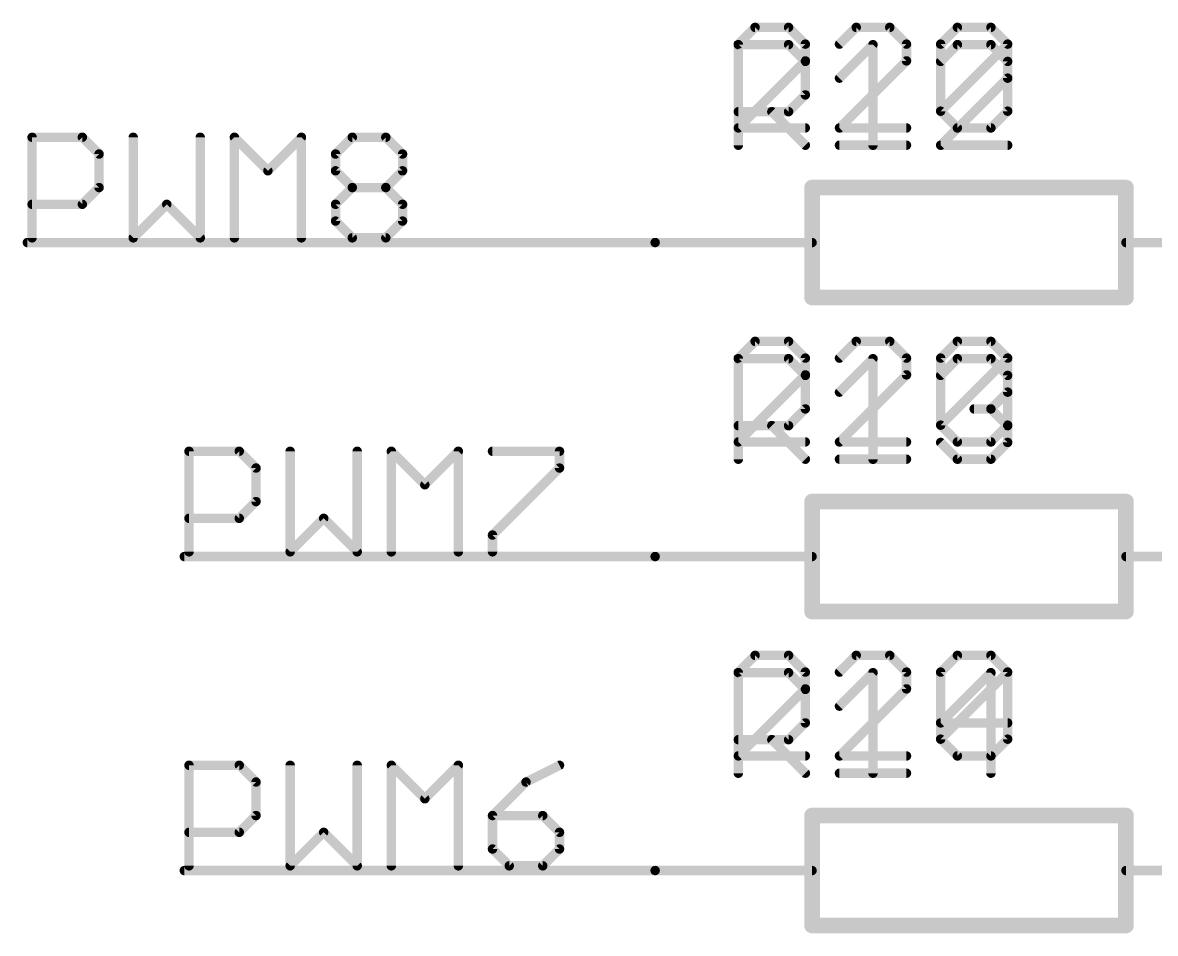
# Model space of a CAD drawing. Extents: x 0 to 264, y 0 to 182.
# Drawn here: x 192.96 to 211.3, y 115.82 to 130.56 of the extents above; entities that cross this region are included whole.
import ezdxf

# ---------------------------------------------------------------- set-up
doc = ezdxf.new("R2010")
doc.units = 0
for name, color, linetype in [('91', 122, 'CONTINUOUS'), ('94', 12, 'CONTINUOUS'), ('95', 251, 'CONTINUOUS'), ('96', 251, 'CONTINUOUS')]:
    doc.layers.add(name, color=color, linetype=linetype)

msp = doc.modelspace()

# ---------------------------------------------------------------- linework, layer by layer
at = {"layer": '91', "const_width": 0.1524}
for points in [[(203.2, 127), (193.04, 127)], [(203.2, 121.92), (195.58, 121.92)], [(195.58, 116.84), (203.2, 116.84)]]:
    msp.add_lwpolyline(points, dxfattribs=at)
at = {"layer": '91', "const_width": 0.0762}
for points in [[(193.04, 127.0381, 1), (193.04, 126.9619)], [(203.2, 126.9619, 1), (203.2, 127.0381)], [(195.58, 121.9581, 1), (195.58, 121.8819)], [(203.2, 121.8819, 1), (203.2, 121.9581)], [(195.58, 116.8781, 1), (195.58, 116.8019)], [(203.2, 116.8019, 1), (203.2, 116.8781)]]:
    msp.add_lwpolyline(points, format="xyb", dxfattribs=at)
at = {"layer": '94'}
for points, const_width in [([(210.82, 127.889), (205.74, 127.889)], 0.254), ([(205.74, 126.111), (205.74, 127.889)], 0.254), ([(210.82, 126.111), (210.82, 127.889)], 0.254), ([(203.2, 127), (205.74, 127)], 0.1524), ([(213.36, 127), (210.82, 127)], 0.1524), ([(205.74, 126.111), (210.82, 126.111)], 0.254), ([(210.82, 122.809), (205.74, 122.809)], 0.254), ([(205.74, 121.031), (205.74, 122.809)], 0.254), ([(210.82, 121.031), (210.82, 122.809)], 0.254), ([(203.2, 121.92), (205.74, 121.92)], 0.1524), ([(213.36, 121.92), (210.82, 121.92)], 0.1524), ([(205.74, 121.031), (210.82, 121.031)], 0.254), ([(210.82, 117.729), (205.74, 117.729)], 0.254), ([(205.74, 115.951), (205.74, 117.729)], 0.254), ([(210.82, 115.951), (210.82, 117.729)], 0.254), ([(203.2, 116.84), (205.74, 116.84)], 0.1524), ([(213.36, 116.84), (210.82, 116.84)], 0.1524), ([(205.74, 115.951), (210.82, 115.951)], 0.254)]:
    msp.add_lwpolyline(points, dxfattribs=dict(at, const_width=const_width))
for points, const_width in [([(205.74, 127.9525, 1), (205.74, 127.8255)], 0.127), ([(205.8035, 127.889, 1), (205.6765, 127.889)], 0.127), ([(210.8835, 127.889, 1), (210.7565, 127.889)], 0.127), ([(210.82, 127.8255, 1), (210.82, 127.9525)], 0.127), ([(203.2, 127.0381, 1), (203.2, 126.9619)], 0.0762), ([(205.74, 126.9619, 1), (205.74, 127.0381)], 0.0762), ([(210.82, 127.0381, 1), (210.82, 126.9619)], 0.0762), ([(205.74, 126.1745, 1), (205.74, 126.0475)], 0.127), ([(205.6765, 126.111, 1), (205.8035, 126.111)], 0.127), ([(210.7565, 126.111, 1), (210.8835, 126.111)], 0.127), ([(210.82, 126.0475, 1), (210.82, 126.1745)], 0.127), ([(205.74, 122.8725, 1), (205.74, 122.7455)], 0.127), ([(205.8035, 122.809, 1), (205.6765, 122.809)], 0.127), ([(210.8835, 122.809, 1), (210.7565, 122.809)], 0.127), ([(210.82, 122.7455, 1), (210.82, 122.8725)], 0.127), ([(203.2, 121.9581, 1), (203.2, 121.8819)], 0.0762), ([(205.74, 121.8819, 1), (205.74, 121.9581)], 0.0762), ([(210.82, 121.9581, 1), (210.82, 121.8819)], 0.0762), ([(205.74, 121.0945, 1), (205.74, 120.9675)], 0.127), ([(205.6765, 121.031, 1), (205.8035, 121.031)], 0.127), ([(210.7565, 121.031, 1), (210.8835, 121.031)], 0.127), ([(210.82, 120.9675, 1), (210.82, 121.0945)], 0.127), ([(205.74, 117.7925, 1), (205.74, 117.6655)], 0.127), ([(205.8035, 117.729, 1), (205.6765, 117.729)], 0.127), ([(210.8835, 117.729, 1), (210.7565, 117.729)], 0.127), ([(210.82, 117.6655, 1), (210.82, 117.7925)], 0.127), ([(203.2, 116.8781, 1), (203.2, 116.8019)], 0.0762), ([(205.74, 116.8019, 1), (205.74, 116.8781)], 0.0762), ([(210.82, 116.8781, 1), (210.82, 116.8019)], 0.0762), ([(205.74, 116.0145, 1), (205.74, 115.8875)], 0.127), ([(210.82, 115.8875, 1), (210.82, 116.0145)], 0.127), ([(205.6765, 115.951, 1), (205.8035, 115.951)], 0.127), ([(210.7565, 115.951, 1), (210.8835, 115.951)], 0.127)]:
    msp.add_lwpolyline(points, format="xyb", dxfattribs=dict(at, const_width=const_width))
at = {"layer": '95', "const_width": 0.1524}
for points in [[(204.5462, 128.5748), (204.5462, 130.2018)], [(204.5462, 130.2018), (205.3597, 130.2018)], [(205.3597, 130.2018), (205.6309, 129.9306)], [(206.1834, 129.6595), (206.7257, 130.2018)], [(206.7257, 130.2018), (206.7257, 128.5748)], [(208.0917, 130.2018), (207.8205, 129.9306)], [(208.634, 130.2018), (208.0917, 130.2018)], [(208.9052, 129.9306), (208.634, 130.2018)], [(205.6309, 129.9306), (205.6309, 129.3883)], [(208.9052, 129.6595), (208.9052, 129.9306)], [(207.8205, 128.5748), (208.9052, 129.6595)], [(205.6309, 129.3883), (205.3597, 129.1171)], [(205.3597, 129.1171), (204.5462, 129.1171)], [(205.0885, 129.1171), (205.6309, 128.5748)], [(193.1162, 127.0762), (193.1162, 128.7032)], [(193.1162, 128.7032), (193.9297, 128.7032)], [(193.9297, 128.7032), (194.2009, 128.432)], [(194.7534, 128.7032), (194.7534, 127.0762)], [(195.838, 127.0762), (195.838, 128.7032)], [(196.3905, 127.0762), (196.3905, 128.7032)], [(196.3905, 128.7032), (196.9328, 128.1609)], [(196.9328, 128.1609), (197.4752, 128.7032)], [(197.4752, 128.7032), (197.4752, 127.0762)], [(198.0277, 128.432), (198.2988, 128.7032)], [(198.2988, 128.7032), (198.8412, 128.7032)], [(198.8412, 128.7032), (199.1123, 128.432)], [(194.2009, 128.432), (194.2009, 127.8897)], [(198.0277, 128.1609), (198.0277, 128.432)], [(199.1123, 128.432), (199.1123, 128.1609)], [(206.1834, 128.5748), (207.268, 128.5748)], [(208.9052, 128.5748), (207.8205, 128.5748)], [(198.2988, 127.8897), (198.0277, 128.1609)], [(199.1123, 128.1609), (198.8412, 127.8897)], [(194.2009, 127.8897), (193.9297, 127.6185)], [(198.0277, 127.6185), (198.2988, 127.8897)], [(198.2988, 127.8897), (198.8412, 127.8897)], [(198.8412, 127.8897), (199.1123, 127.6185)], [(193.9297, 127.6185), (193.1162, 127.6185)], [(194.7534, 127.0762), (195.2957, 127.6185)], [(195.2957, 127.6185), (195.838, 127.0762)], [(198.0277, 127.3474), (198.0277, 127.6185)], [(199.1123, 127.6185), (199.1123, 127.3474)], [(198.2988, 127.0762), (198.0277, 127.3474)], [(199.1123, 127.3474), (198.8412, 127.0762)], [(198.8412, 127.0762), (198.2988, 127.0762)], [(204.5462, 123.4948), (204.5462, 125.1218)], [(204.5462, 125.1218), (205.3597, 125.1218)], [(205.3597, 125.1218), (205.6309, 124.8506)], [(206.1834, 124.5795), (206.7257, 125.1218)], [(206.7257, 125.1218), (206.7257, 123.4948)], [(207.8205, 124.8506), (208.0917, 125.1218)], [(208.0917, 125.1218), (208.634, 125.1218)], [(208.634, 125.1218), (208.9052, 124.8506)], [(205.6309, 124.8506), (205.6309, 124.3083)], [(208.9052, 124.8506), (208.9052, 124.5795)], [(208.9052, 124.5795), (208.634, 124.3083)], [(205.6309, 124.3083), (205.3597, 124.0371)], [(208.634, 124.3083), (208.3628, 124.3083)], [(208.634, 124.3083), (208.9052, 124.0371)], [(205.3597, 124.0371), (204.5462, 124.0371)], [(205.0885, 124.0371), (205.6309, 123.4948)], [(208.9052, 124.0371), (208.9052, 123.766)], [(208.0917, 123.4948), (207.8205, 123.766)], [(208.9052, 123.766), (208.634, 123.4948)], [(195.6562, 121.9962), (195.6562, 123.6232)], [(195.6562, 123.6232), (196.4697, 123.6232)], [(196.4697, 123.6232), (196.7409, 123.352)], [(197.2934, 123.6232), (197.2934, 121.9962)], [(198.378, 121.9962), (198.378, 123.6232)], [(198.9305, 121.9962), (198.9305, 123.6232)], [(198.9305, 123.6232), (199.4728, 123.0809)], [(199.4728, 123.0809), (200.0152, 123.6232)], [(200.0152, 123.6232), (200.0152, 121.9962)], [(200.5677, 123.6232), (201.6523, 123.6232)], [(201.6523, 123.6232), (201.6523, 123.352)], [(206.1834, 123.4948), (207.268, 123.4948)], [(208.634, 123.4948), (208.0917, 123.4948)], [(196.7409, 123.352), (196.7409, 122.8097)], [(201.6523, 123.352), (200.5677, 122.2674)], [(196.7409, 122.8097), (196.4697, 122.5385)], [(196.4697, 122.5385), (195.6562, 122.5385)], [(197.2934, 121.9962), (197.8357, 122.5385)], [(197.8357, 122.5385), (198.378, 121.9962)], [(200.5677, 122.2674), (200.5677, 121.9962)], [(204.5462, 118.4148), (204.5462, 120.0418)], [(204.5462, 120.0418), (205.3597, 120.0418)], [(205.3597, 120.0418), (205.6309, 119.7706)], [(206.1834, 119.4995), (206.7257, 120.0418)], [(206.7257, 120.0418), (206.7257, 118.4148)], [(208.634, 120.0418), (207.8205, 119.2283)], [(208.634, 118.4148), (208.634, 120.0418)], [(205.6309, 119.7706), (205.6309, 119.2283)], [(205.6309, 119.2283), (205.3597, 118.9571)], [(207.8205, 119.2283), (208.9052, 119.2283)], [(205.3597, 118.9571), (204.5462, 118.9571)], [(205.0885, 118.9571), (205.6309, 118.4148)], [(195.6562, 116.9162), (195.6562, 118.5432)], [(195.6562, 118.5432), (196.4697, 118.5432)], [(196.4697, 118.5432), (196.7409, 118.272)], [(197.2934, 118.5432), (197.2934, 116.9162)], [(198.378, 116.9162), (198.378, 118.5432)], [(198.9305, 116.9162), (198.9305, 118.5432)], [(198.9305, 118.5432), (199.4728, 118.0009)], [(199.4728, 118.0009), (200.0152, 118.5432)], [(200.0152, 118.5432), (200.0152, 116.9162)], [(201.6523, 118.5432), (201.11, 118.272)], [(206.1834, 118.4148), (207.268, 118.4148)], [(196.7409, 118.272), (196.7409, 117.7297)], [(201.11, 118.272), (200.5677, 117.7297)], [(196.7409, 117.7297), (196.4697, 117.4585)], [(200.5677, 117.7297), (200.5677, 117.1874)], [(201.3812, 117.7297), (200.5677, 117.7297)], [(201.6523, 117.4585), (201.3812, 117.7297)], [(196.4697, 117.4585), (195.6562, 117.4585)], [(197.2934, 116.9162), (197.8357, 117.4585)], [(197.8357, 117.4585), (198.378, 116.9162)], [(201.6523, 117.1874), (201.6523, 117.4585)], [(200.5677, 117.1874), (200.8388, 116.9162)], [(201.3812, 116.9162), (201.6523, 117.1874)], [(200.8388, 116.9162), (201.3812, 116.9162)]]:
    msp.add_lwpolyline(points, dxfattribs=at)
at = {"layer": '95', "const_width": 0.0762}
for points in [[(204.5843, 130.2018, 1), (204.5081, 130.2018)], [(204.5462, 130.2399, 1), (204.5462, 130.1637)], [(205.3866, 130.2287, 1), (205.3328, 130.1748)], [(205.3597, 130.1637, 1), (205.3597, 130.2399)], [(206.7638, 130.2018, 1), (206.6876, 130.2018)], [(206.7526, 130.1748, 1), (206.6987, 130.2287)], [(208.0917, 130.2399, 1), (208.0917, 130.1637)], [(208.1186, 130.1748, 1), (208.0647, 130.2287)], [(208.6609, 130.2287, 1), (208.6071, 130.1748)], [(208.634, 130.1637, 1), (208.634, 130.2399)], [(205.669, 129.9306, 1), (205.5928, 129.9306)], [(205.6039, 129.9037, 1), (205.6578, 129.9576)], [(207.7936, 129.9576, 1), (207.8475, 129.9037)], [(208.9433, 129.9306, 1), (208.8671, 129.9306)], [(208.8782, 129.9037, 1), (208.9321, 129.9576)], [(206.1564, 129.6864, 1), (206.2103, 129.6325)], [(208.8671, 129.6595, 1), (208.9433, 129.6595)], [(208.9321, 129.6325, 1), (208.8782, 129.6864)], [(205.5928, 129.3883, 1), (205.669, 129.3883)], [(205.6578, 129.3614, 1), (205.6039, 129.4152)], [(204.5462, 129.1552, 1), (204.5462, 129.079)], [(205.1155, 129.1441, 1), (205.0616, 129.0902)], [(205.3328, 129.1441, 1), (205.3866, 129.0902)], [(205.3597, 129.079, 1), (205.3597, 129.1552)], [(193.1543, 128.7032, 1), (193.0781, 128.7032)], [(193.1162, 128.7413, 1), (193.1162, 128.6651)], [(193.9566, 128.7301, 1), (193.9028, 128.6762)], [(193.9297, 128.6651, 1), (193.9297, 128.7413)], [(194.7915, 128.7032, 1), (194.7153, 128.7032)], [(195.8761, 128.7032, 1), (195.7999, 128.7032)], [(196.4286, 128.7032, 1), (196.3524, 128.7032)], [(196.4175, 128.7301, 1), (196.3636, 128.6762)], [(197.5133, 128.7032, 1), (197.4371, 128.7032)], [(197.5021, 128.6762, 1), (197.4482, 128.7301)], [(198.2988, 128.7413, 1), (198.2988, 128.6651)], [(198.3258, 128.6762, 1), (198.2719, 128.7301)], [(198.8681, 128.7301, 1), (198.8142, 128.6762)], [(198.8412, 128.6651, 1), (198.8412, 128.7413)], [(194.239, 128.432, 1), (194.1628, 128.432)], [(198.0658, 128.432, 1), (197.9896, 128.432)], [(199.1504, 128.432, 1), (199.0742, 128.432)], [(204.5081, 128.5748, 1), (204.5843, 128.5748)], [(205.6039, 128.5479, 1), (205.6578, 128.6017)], [(206.1834, 128.6129, 1), (206.1834, 128.5367)], [(206.6876, 128.5748, 1), (206.7638, 128.5748)], [(207.268, 128.5367, 1), (207.268, 128.6129)], [(207.8205, 128.6129, 1), (207.8205, 128.5367)], [(207.7936, 128.6017, 1), (207.8475, 128.5479)], [(208.9052, 128.5367, 1), (208.9052, 128.6129)], [(194.1739, 128.4051, 1), (194.2278, 128.459)], [(198.0007, 128.459, 1), (198.0546, 128.4051)], [(199.0854, 128.4051, 1), (199.1393, 128.459)], [(196.9059, 128.1878, 1), (196.9598, 128.1339)], [(196.9059, 128.1339, 1), (196.9598, 128.1878)], [(198.0546, 128.1878, 1), (198.0007, 128.1339)], [(197.9896, 128.1609, 1), (198.0658, 128.1609)], [(199.0742, 128.1609, 1), (199.1504, 128.1609)], [(199.1393, 128.1339, 1), (199.0854, 128.1878)], [(194.2278, 127.8628, 1), (194.1739, 127.9166)], [(198.2988, 127.9278, 1), (198.2988, 127.8516)], [(198.3258, 127.8628, 1), (198.2719, 127.9166)], [(198.2719, 127.8628, 1), (198.3258, 127.9166)], [(198.8681, 127.9166, 1), (198.8142, 127.8628)], [(198.8142, 127.9166, 1), (198.8681, 127.8628)], [(198.8412, 127.8516, 1), (198.8412, 127.9278)], [(194.1628, 127.8897, 1), (194.239, 127.8897)], [(193.1162, 127.6566, 1), (193.1162, 127.5804)], [(193.9028, 127.6455, 1), (193.9566, 127.5916)], [(193.9297, 127.5804, 1), (193.9297, 127.6566)], [(195.3226, 127.6455, 1), (195.2687, 127.5916)], [(195.3226, 127.5916, 1), (195.2687, 127.6455)], [(198.0007, 127.6455, 1), (198.0546, 127.5916)], [(198.0658, 127.6185, 1), (197.9896, 127.6185)], [(199.1504, 127.6185, 1), (199.0742, 127.6185)], [(199.0854, 127.5916, 1), (199.1393, 127.6455)], [(198.0546, 127.3743, 1), (198.0007, 127.3204)], [(199.1393, 127.3204, 1), (199.0854, 127.3743)], [(197.9896, 127.3474, 1), (198.0658, 127.3474)], [(199.0742, 127.3474, 1), (199.1504, 127.3474)], [(193.0781, 127.0762, 1), (193.1543, 127.0762)], [(194.7264, 127.1031, 1), (194.7803, 127.0493)], [(194.7153, 127.0762, 1), (194.7915, 127.0762)], [(195.7999, 127.0762, 1), (195.8761, 127.0762)], [(195.8111, 127.0493, 1), (195.865, 127.1031)], [(196.3524, 127.0762, 1), (196.4286, 127.0762)], [(197.4371, 127.0762, 1), (197.5133, 127.0762)], [(198.2988, 127.1143, 1), (198.2988, 127.0381)], [(198.2719, 127.0493, 1), (198.3258, 127.1031)], [(198.8142, 127.1031, 1), (198.8681, 127.0493)], [(198.8412, 127.0381, 1), (198.8412, 127.1143)], [(204.5843, 125.1218, 1), (204.5081, 125.1218)], [(204.5462, 125.1599, 1), (204.5462, 125.0837)], [(205.3866, 125.1487, 1), (205.3328, 125.0948)], [(205.3597, 125.0837, 1), (205.3597, 125.1599)], [(206.7638, 125.1218, 1), (206.6876, 125.1218)], [(206.7526, 125.0948, 1), (206.6987, 125.1487)], [(208.0917, 125.1599, 1), (208.0917, 125.0837)], [(208.1186, 125.0948, 1), (208.0647, 125.1487)], [(208.6609, 125.1487, 1), (208.6071, 125.0948)], [(208.634, 125.0837, 1), (208.634, 125.1599)], [(205.669, 124.8506, 1), (205.5928, 124.8506)], [(205.6039, 124.8237, 1), (205.6578, 124.8776)], [(207.7936, 124.8776, 1), (207.8475, 124.8237)], [(208.9433, 124.8506, 1), (208.8671, 124.8506)], [(208.8782, 124.8237, 1), (208.9321, 124.8776)], [(208.9321, 124.5525, 1), (208.8782, 124.6064)], [(206.1564, 124.6064, 1), (206.2103, 124.5525)], [(208.8671, 124.5795, 1), (208.9433, 124.5795)], [(205.5928, 124.3083, 1), (205.669, 124.3083)], [(205.6578, 124.2814, 1), (205.6039, 124.3352)], [(208.3628, 124.3464, 1), (208.3628, 124.2702)], [(208.6609, 124.3352, 1), (208.6071, 124.2814)], [(208.6071, 124.3352, 1), (208.6609, 124.2814)], [(208.634, 124.2702, 1), (208.634, 124.3464)], [(204.5462, 124.0752, 1), (204.5462, 123.999)], [(205.1155, 124.0641, 1), (205.0616, 124.0102)], [(205.3597, 123.999, 1), (205.3597, 124.0752)], [(208.9433, 124.0371, 1), (208.8671, 124.0371)], [(205.3328, 124.0641, 1), (205.3866, 124.0102)], [(208.8782, 124.0102, 1), (208.9321, 124.0641)], [(207.8475, 123.7929, 1), (207.7936, 123.739)], [(208.8671, 123.766, 1), (208.9433, 123.766)], [(208.9321, 123.739, 1), (208.8782, 123.7929)], [(195.6943, 123.6232, 1), (195.6181, 123.6232)], [(195.6562, 123.6613, 1), (195.6562, 123.5851)], [(196.4966, 123.6501, 1), (196.4428, 123.5962)], [(196.4697, 123.5851, 1), (196.4697, 123.6613)], [(197.3315, 123.6232, 1), (197.2553, 123.6232)], [(198.4161, 123.6232, 1), (198.3399, 123.6232)], [(198.9686, 123.6232, 1), (198.8924, 123.6232)], [(198.9575, 123.6501, 1), (198.9036, 123.5962)], [(200.0533, 123.6232, 1), (199.9771, 123.6232)], [(200.0421, 123.5962, 1), (199.9882, 123.6501)], [(200.5677, 123.6613, 1), (200.5677, 123.5851)], [(201.6904, 123.6232, 1), (201.6142, 123.6232)], [(201.6523, 123.5851, 1), (201.6523, 123.6613)], [(205.6039, 123.4679, 1), (205.6578, 123.5217)], [(206.1834, 123.5329, 1), (206.1834, 123.4567)], [(207.268, 123.4567, 1), (207.268, 123.5329)], [(208.0917, 123.5329, 1), (208.0917, 123.4567)], [(208.0647, 123.4679, 1), (208.1186, 123.5217)], [(208.6071, 123.5217, 1), (208.6609, 123.4679)], [(208.634, 123.4567, 1), (208.634, 123.5329)], [(196.779, 123.352, 1), (196.7028, 123.352)], [(196.7139, 123.3251, 1), (196.7678, 123.379)], [(201.6142, 123.352, 1), (201.6904, 123.352)], [(201.6793, 123.3251, 1), (201.6254, 123.379)], [(204.5081, 123.4948, 1), (204.5843, 123.4948)], [(206.6876, 123.4948, 1), (206.7638, 123.4948)], [(199.4459, 123.1078, 1), (199.4998, 123.0539)], [(199.4459, 123.0539, 1), (199.4998, 123.1078)], [(196.7028, 122.8097, 1), (196.779, 122.8097)], [(196.7678, 122.7828, 1), (196.7139, 122.8366)], [(195.6562, 122.5766, 1), (195.6562, 122.5004)], [(196.4428, 122.5655, 1), (196.4966, 122.5116)], [(196.4697, 122.5004, 1), (196.4697, 122.5766)], [(197.8626, 122.5655, 1), (197.8087, 122.5116)], [(197.8626, 122.5116, 1), (197.8087, 122.5655)], [(200.5407, 122.2943, 1), (200.5946, 122.2404)], [(200.6058, 122.2674, 1), (200.5296, 122.2674)], [(195.6181, 121.9962, 1), (195.6943, 121.9962)], [(197.2664, 122.0231, 1), (197.3203, 121.9693)], [(197.2553, 121.9962, 1), (197.3315, 121.9962)], [(198.3399, 121.9962, 1), (198.4161, 121.9962)], [(198.3511, 121.9693, 1), (198.405, 122.0231)], [(198.8924, 121.9962, 1), (198.9686, 121.9962)], [(199.9771, 121.9962, 1), (200.0533, 121.9962)], [(200.5296, 121.9962, 1), (200.6058, 121.9962)], [(204.5843, 120.0418, 1), (204.5081, 120.0418)], [(204.5462, 120.0799, 1), (204.5462, 120.0037)], [(205.3866, 120.0687, 1), (205.3328, 120.0148)], [(205.3597, 120.0037, 1), (205.3597, 120.0799)], [(206.7638, 120.0418, 1), (206.6876, 120.0418)], [(206.7526, 120.0148, 1), (206.6987, 120.0687)], [(208.6721, 120.0418, 1), (208.5959, 120.0418)], [(208.6609, 120.0148, 1), (208.6071, 120.0687)], [(205.669, 119.7706, 1), (205.5928, 119.7706)], [(205.6039, 119.7437, 1), (205.6578, 119.7976)], [(206.1564, 119.5264, 1), (206.2103, 119.4725)], [(205.5928, 119.2283, 1), (205.669, 119.2283)], [(205.6578, 119.2014, 1), (205.6039, 119.2552)], [(207.8205, 119.2664, 1), (207.8205, 119.1902)], [(207.7936, 119.2552, 1), (207.8475, 119.2014)], [(208.9052, 119.1902, 1), (208.9052, 119.2664)], [(204.5462, 118.9952, 1), (204.5462, 118.919)], [(205.1155, 118.9841, 1), (205.0616, 118.9302)], [(205.3328, 118.9841, 1), (205.3866, 118.9302)], [(205.3597, 118.919, 1), (205.3597, 118.9952)], [(195.6943, 118.5432, 1), (195.6181, 118.5432)], [(195.6562, 118.5813, 1), (195.6562, 118.5051)], [(196.4966, 118.5701, 1), (196.4428, 118.5162)], [(196.4697, 118.5051, 1), (196.4697, 118.5813)], [(197.3315, 118.5432, 1), (197.2553, 118.5432)], [(198.4161, 118.5432, 1), (198.3399, 118.5432)], [(198.9686, 118.5432, 1), (198.8924, 118.5432)], [(198.9575, 118.5701, 1), (198.9036, 118.5162)], [(200.0533, 118.5432, 1), (199.9771, 118.5432)], [(200.0421, 118.5162, 1), (199.9882, 118.5701)], [(201.6694, 118.5091, 1), (201.6353, 118.5773)], [(204.5081, 118.4148, 1), (204.5843, 118.4148)], [(205.6039, 118.3879, 1), (205.6578, 118.4417)], [(206.1834, 118.4529, 1), (206.1834, 118.3767)], [(206.6876, 118.4148, 1), (206.7638, 118.4148)], [(207.268, 118.3767, 1), (207.268, 118.4529)], [(208.5959, 118.4148, 1), (208.6721, 118.4148)], [(196.779, 118.272, 1), (196.7028, 118.272)], [(196.7139, 118.2451, 1), (196.7678, 118.299)], [(201.093, 118.3061, 1), (201.127, 118.2379)], [(201.1369, 118.2451, 1), (201.0831, 118.299)], [(199.4459, 118.0278, 1), (199.4998, 117.9739)], [(199.4459, 117.9739, 1), (199.4998, 118.0278)], [(196.7028, 117.7297, 1), (196.779, 117.7297)], [(196.7678, 117.7028, 1), (196.7139, 117.7566)], [(200.6058, 117.7297, 1), (200.5296, 117.7297)], [(200.5677, 117.7678, 1), (200.5677, 117.6916)], [(200.5407, 117.7566, 1), (200.5946, 117.7028)], [(201.4081, 117.7566, 1), (201.3542, 117.7028)], [(201.3812, 117.6916, 1), (201.3812, 117.7678)], [(195.6562, 117.4966, 1), (195.6562, 117.4204)], [(196.4428, 117.4855, 1), (196.4966, 117.4316)], [(196.4697, 117.4204, 1), (196.4697, 117.4966)], [(197.8626, 117.4855, 1), (197.8087, 117.4316)], [(197.8626, 117.4316, 1), (197.8087, 117.4855)], [(201.6904, 117.4585, 1), (201.6142, 117.4585)], [(201.6254, 117.4316, 1), (201.6793, 117.4855)], [(200.5946, 117.2143, 1), (200.5407, 117.1604)], [(200.5296, 117.1874, 1), (200.6058, 117.1874)], [(201.6142, 117.1874, 1), (201.6904, 117.1874)], [(201.6793, 117.1604, 1), (201.6254, 117.2143)], [(197.2664, 116.9431, 1), (197.3203, 116.8893)], [(198.3511, 116.8893, 1), (198.405, 116.9431)], [(200.8388, 116.9543, 1), (200.8388, 116.8781)], [(200.8119, 116.8893, 1), (200.8658, 116.9431)], [(201.3542, 116.9431, 1), (201.4081, 116.8893)], [(201.3812, 116.8781, 1), (201.3812, 116.9543)], [(195.6181, 116.9162, 1), (195.6943, 116.9162)], [(197.2553, 116.9162, 1), (197.3315, 116.9162)], [(198.3399, 116.9162, 1), (198.4161, 116.9162)], [(198.8924, 116.9162, 1), (198.9686, 116.9162)], [(199.9771, 116.9162, 1), (200.0533, 116.9162)]]:
    msp.add_lwpolyline(points, format="xyb", dxfattribs=at)
at = {"layer": '96', "const_width": 0.1524}
for points in [[(204.8174, 130.4812), (204.5462, 130.21)], [(205.3597, 130.4812), (204.8174, 130.4812)], [(205.6309, 130.21), (205.3597, 130.4812)], [(206.4545, 130.4812), (206.1834, 130.21)], [(206.9969, 130.4812), (206.4545, 130.4812)], [(207.268, 130.21), (206.9969, 130.4812)], [(207.8205, 130.21), (208.0917, 130.4812)], [(208.0917, 130.4812), (208.634, 130.4812)], [(208.634, 130.4812), (208.9052, 130.21)], [(205.6309, 129.9389), (205.6309, 130.21)], [(207.268, 129.9389), (207.268, 130.21)], [(207.8205, 129.1254), (207.8205, 130.21)], [(207.8205, 129.1254), (208.9052, 130.21)], [(208.9052, 130.21), (208.9052, 129.1254)], [(204.5462, 128.8542), (205.6309, 129.9389)], [(206.1834, 128.8542), (207.268, 129.9389)], [(208.0917, 128.8542), (207.8205, 129.1254)], [(208.9052, 129.1254), (208.634, 128.8542)], [(205.6309, 128.8542), (204.5462, 128.8542)], [(207.268, 128.8542), (206.1834, 128.8542)], [(208.634, 128.8542), (208.0917, 128.8542)], [(204.8174, 125.4012), (204.5462, 125.13)], [(205.3597, 125.4012), (204.8174, 125.4012)], [(205.6309, 125.13), (205.3597, 125.4012)], [(206.4545, 125.4012), (206.1834, 125.13)], [(206.9969, 125.4012), (206.4545, 125.4012)], [(207.268, 125.13), (206.9969, 125.4012)], [(207.8205, 125.13), (208.0917, 125.4012)], [(208.0917, 125.4012), (208.634, 125.4012)], [(208.634, 125.4012), (208.9052, 125.13)], [(205.6309, 124.8589), (205.6309, 125.13)], [(207.268, 124.8589), (207.268, 125.13)], [(207.8205, 124.0454), (207.8205, 125.13)], [(207.8205, 124.0454), (208.9052, 125.13)], [(208.9052, 125.13), (208.9052, 124.0454)], [(204.5462, 123.7742), (205.6309, 124.8589)], [(206.1834, 123.7742), (207.268, 124.8589)], [(208.0917, 123.7742), (207.8205, 124.0454)], [(208.9052, 124.0454), (208.634, 123.7742)], [(205.6309, 123.7742), (204.5462, 123.7742)], [(207.268, 123.7742), (206.1834, 123.7742)], [(208.634, 123.7742), (208.0917, 123.7742)], [(204.8174, 120.3212), (204.5462, 120.05)], [(205.3597, 120.3212), (204.8174, 120.3212)], [(205.6309, 120.05), (205.3597, 120.3212)], [(206.4545, 120.3212), (206.1834, 120.05)], [(206.9969, 120.3212), (206.4545, 120.3212)], [(207.268, 120.05), (206.9969, 120.3212)], [(207.8205, 120.05), (208.0917, 120.3212)], [(208.0917, 120.3212), (208.634, 120.3212)], [(208.634, 120.3212), (208.9052, 120.05)], [(205.6309, 119.7789), (205.6309, 120.05)], [(207.268, 119.7789), (207.268, 120.05)], [(207.8205, 118.9654), (207.8205, 120.05)], [(207.8205, 118.9654), (208.9052, 120.05)], [(208.9052, 120.05), (208.9052, 118.9654)], [(204.5462, 118.6942), (205.6309, 119.7789)], [(206.1834, 118.6942), (207.268, 119.7789)], [(208.0917, 118.6942), (207.8205, 118.9654)], [(208.9052, 118.9654), (208.634, 118.6942)], [(205.6309, 118.6942), (204.5462, 118.6942)], [(207.268, 118.6942), (206.1834, 118.6942)], [(208.634, 118.6942), (208.0917, 118.6942)]]:
    msp.add_lwpolyline(points, dxfattribs=at)
at = {"layer": '96', "const_width": 0.0762}
for points in [[(204.8174, 130.5193, 1), (204.8174, 130.4431)], [(204.8443, 130.4542, 1), (204.7904, 130.5081)], [(205.3866, 130.5081, 1), (205.3328, 130.4542)], [(205.3597, 130.4431, 1), (205.3597, 130.5193)], [(206.4545, 130.5193, 1), (206.4545, 130.4431)], [(206.4815, 130.4542, 1), (206.4276, 130.5081)], [(207.0238, 130.5081, 1), (206.9699, 130.4542)], [(206.9969, 130.4431, 1), (206.9969, 130.5193)], [(208.0917, 130.5193, 1), (208.0917, 130.4431)], [(208.1186, 130.4542, 1), (208.0647, 130.5081)], [(208.6609, 130.5081, 1), (208.6071, 130.4542)], [(208.634, 130.4431, 1), (208.634, 130.5193)], [(204.5193, 130.237, 1), (204.5731, 130.1831)], [(205.669, 130.21, 1), (205.5928, 130.21)], [(205.6039, 130.1831, 1), (205.6578, 130.237)], [(206.1564, 130.237, 1), (206.2103, 130.1831)], [(207.3061, 130.21, 1), (207.2299, 130.21)], [(207.2411, 130.1831, 1), (207.295, 130.237)], [(207.8586, 130.21, 1), (207.7824, 130.21)], [(207.7936, 130.237, 1), (207.8475, 130.1831)], [(208.9433, 130.21, 1), (208.8671, 130.21)], [(208.9321, 130.1831, 1), (208.8782, 130.237)], [(208.8782, 130.1831, 1), (208.9321, 130.237)], [(205.5928, 129.9389, 1), (205.669, 129.9389)], [(205.6578, 129.9119, 1), (205.6039, 129.9658)], [(207.2299, 129.9389, 1), (207.3061, 129.9389)], [(207.295, 129.9119, 1), (207.2411, 129.9658)], [(207.8475, 129.1523, 1), (207.7936, 129.0984)], [(207.7936, 129.1523, 1), (207.8475, 129.0984)], [(207.7824, 129.1254, 1), (207.8586, 129.1254)], [(208.8671, 129.1254, 1), (208.9433, 129.1254)], [(208.9321, 129.0984, 1), (208.8782, 129.1523)], [(204.5462, 128.8923, 1), (204.5462, 128.8161)], [(204.5193, 128.8811, 1), (204.5731, 128.8273)], [(205.6309, 128.8161, 1), (205.6309, 128.8923)], [(206.1834, 128.8923, 1), (206.1834, 128.8161)], [(206.1564, 128.8811, 1), (206.2103, 128.8273)], [(207.268, 128.8161, 1), (207.268, 128.8923)], [(208.0917, 128.8923, 1), (208.0917, 128.8161)], [(208.0647, 128.8273, 1), (208.1186, 128.8811)], [(208.6071, 128.8811, 1), (208.6609, 128.8273)], [(208.634, 128.8161, 1), (208.634, 128.8923)], [(204.8174, 125.4393, 1), (204.8174, 125.3631)], [(204.8443, 125.3742, 1), (204.7904, 125.4281)], [(205.3866, 125.4281, 1), (205.3328, 125.3742)], [(205.3597, 125.3631, 1), (205.3597, 125.4393)], [(206.4545, 125.4393, 1), (206.4545, 125.3631)], [(206.4815, 125.3742, 1), (206.4276, 125.4281)], [(207.0238, 125.4281, 1), (206.9699, 125.3742)], [(206.9969, 125.3631, 1), (206.9969, 125.4393)], [(208.0917, 125.4393, 1), (208.0917, 125.3631)], [(208.1186, 125.3742, 1), (208.0647, 125.4281)], [(208.6609, 125.4281, 1), (208.6071, 125.3742)], [(208.634, 125.3631, 1), (208.634, 125.4393)], [(205.669, 125.13, 1), (205.5928, 125.13)], [(207.3061, 125.13, 1), (207.2299, 125.13)], [(207.8586, 125.13, 1), (207.7824, 125.13)], [(208.9433, 125.13, 1), (208.8671, 125.13)], [(208.9321, 125.1031, 1), (208.8782, 125.157)], [(204.5193, 125.157, 1), (204.5731, 125.1031)], [(205.6039, 125.1031, 1), (205.6578, 125.157)], [(206.1564, 125.157, 1), (206.2103, 125.1031)], [(207.2411, 125.1031, 1), (207.295, 125.157)], [(207.7936, 125.157, 1), (207.8475, 125.1031)], [(208.8782, 125.1031, 1), (208.9321, 125.157)], [(205.5928, 124.8589, 1), (205.669, 124.8589)], [(205.6578, 124.8319, 1), (205.6039, 124.8858)], [(207.2299, 124.8589, 1), (207.3061, 124.8589)], [(207.295, 124.8319, 1), (207.2411, 124.8858)], [(207.8475, 124.0723, 1), (207.7936, 124.0184)], [(207.7936, 124.0723, 1), (207.8475, 124.0184)], [(208.9321, 124.0184, 1), (208.8782, 124.0723)], [(207.7824, 124.0454, 1), (207.8586, 124.0454)], [(208.8671, 124.0454, 1), (208.9433, 124.0454)], [(204.5462, 123.8123, 1), (204.5462, 123.7361)], [(204.5193, 123.8011, 1), (204.5731, 123.7473)], [(205.6309, 123.7361, 1), (205.6309, 123.8123)], [(206.1834, 123.8123, 1), (206.1834, 123.7361)], [(206.1564, 123.8011, 1), (206.2103, 123.7473)], [(207.268, 123.7361, 1), (207.268, 123.8123)], [(208.0917, 123.8123, 1), (208.0917, 123.7361)], [(208.0647, 123.7473, 1), (208.1186, 123.8011)], [(208.6071, 123.8011, 1), (208.6609, 123.7473)], [(208.634, 123.7361, 1), (208.634, 123.8123)], [(204.8174, 120.3593, 1), (204.8174, 120.2831)], [(204.8443, 120.2942, 1), (204.7904, 120.3481)], [(205.3866, 120.3481, 1), (205.3328, 120.2942)], [(205.3597, 120.2831, 1), (205.3597, 120.3593)], [(206.4545, 120.3593, 1), (206.4545, 120.2831)], [(206.4815, 120.2942, 1), (206.4276, 120.3481)], [(207.0238, 120.3481, 1), (206.9699, 120.2942)], [(206.9969, 120.2831, 1), (206.9969, 120.3593)], [(208.0917, 120.3593, 1), (208.0917, 120.2831)], [(208.1186, 120.2942, 1), (208.0647, 120.3481)], [(208.6609, 120.3481, 1), (208.6071, 120.2942)], [(208.634, 120.2831, 1), (208.634, 120.3593)], [(204.5193, 120.077, 1), (204.5731, 120.0231)], [(205.669, 120.05, 1), (205.5928, 120.05)], [(205.6039, 120.0231, 1), (205.6578, 120.077)], [(206.1564, 120.077, 1), (206.2103, 120.0231)], [(207.3061, 120.05, 1), (207.2299, 120.05)], [(207.2411, 120.0231, 1), (207.295, 120.077)], [(207.8586, 120.05, 1), (207.7824, 120.05)], [(207.7936, 120.077, 1), (207.8475, 120.0231)], [(208.9433, 120.05, 1), (208.8671, 120.05)], [(208.9321, 120.0231, 1), (208.8782, 120.077)], [(208.8782, 120.0231, 1), (208.9321, 120.077)], [(205.5928, 119.7789, 1), (205.669, 119.7789)], [(205.6578, 119.7519, 1), (205.6039, 119.8058)], [(207.2299, 119.7789, 1), (207.3061, 119.7789)], [(207.295, 119.7519, 1), (207.2411, 119.8058)], [(207.8475, 118.9923, 1), (207.7936, 118.9384)], [(207.7936, 118.9923, 1), (207.8475, 118.9384)], [(207.7824, 118.9654, 1), (207.8586, 118.9654)], [(208.8671, 118.9654, 1), (208.9433, 118.9654)], [(208.9321, 118.9384, 1), (208.8782, 118.9923)], [(204.5462, 118.7323, 1), (204.5462, 118.6561)], [(204.5193, 118.7211, 1), (204.5731, 118.6673)], [(205.6309, 118.6561, 1), (205.6309, 118.7323)], [(206.1834, 118.7323, 1), (206.1834, 118.6561)], [(206.1564, 118.7211, 1), (206.2103, 118.6673)], [(207.268, 118.6561, 1), (207.268, 118.7323)], [(208.0917, 118.7323, 1), (208.0917, 118.6561)], [(208.0647, 118.6673, 1), (208.1186, 118.7211)], [(208.6071, 118.7211, 1), (208.6609, 118.6673)], [(208.634, 118.6561, 1), (208.634, 118.7323)]]:
    msp.add_lwpolyline(points, format="xyb", dxfattribs=at)

doc.saveas('drawing.dxf')
